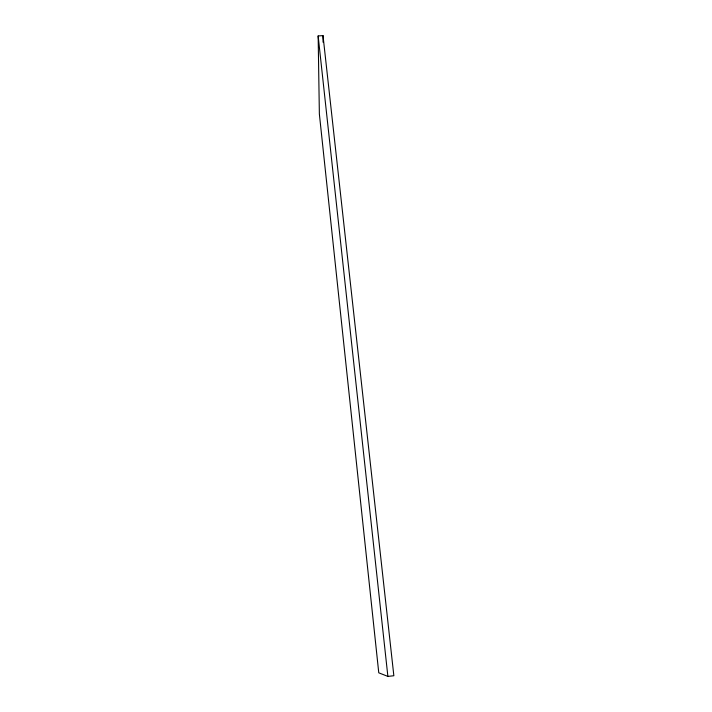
<?xml version="1.0" encoding="UTF-8"?>
<svg xmlns="http://www.w3.org/2000/svg" width="712" height="712" viewBox="0 0 712 712"><rect width="100%" height="100%" fill="white"/><g stroke="black" fill="none" stroke-linecap="round" stroke-linejoin="round"><path stroke-width="1.07" d="M387.88 676.4L393.852 675.741L322.999 35.6L318.148 35.965L319.368 114.036L378.766 672.822L387.88 676.4L318.148 35.965M322.999 35.6L323.052 42.204"/></g></svg>
